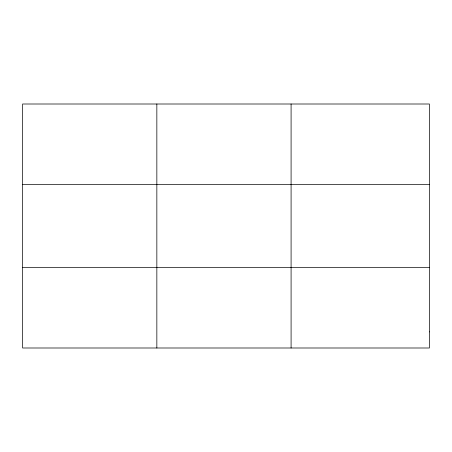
<?xml version="1.0" encoding="UTF-8"?>
<svg xmlns="http://www.w3.org/2000/svg" width="452" height="452" viewBox="0 0 452 452"><rect width="100%" height="100%" fill="white"/><g stroke="black" fill="none" stroke-linecap="round" stroke-linejoin="round"><path stroke-width="0.68" d="M156.844 347.995L156.844 104.005M291.088 347.995L291.088 104.005M22.6 184.523L429.4 184.523M22.6 267.477L429.4 267.477M429.4 331.892L429.4 347.995L22.6 347.995L22.6 104.005L429.4 104.005L429.4 331.892"/></g></svg>
